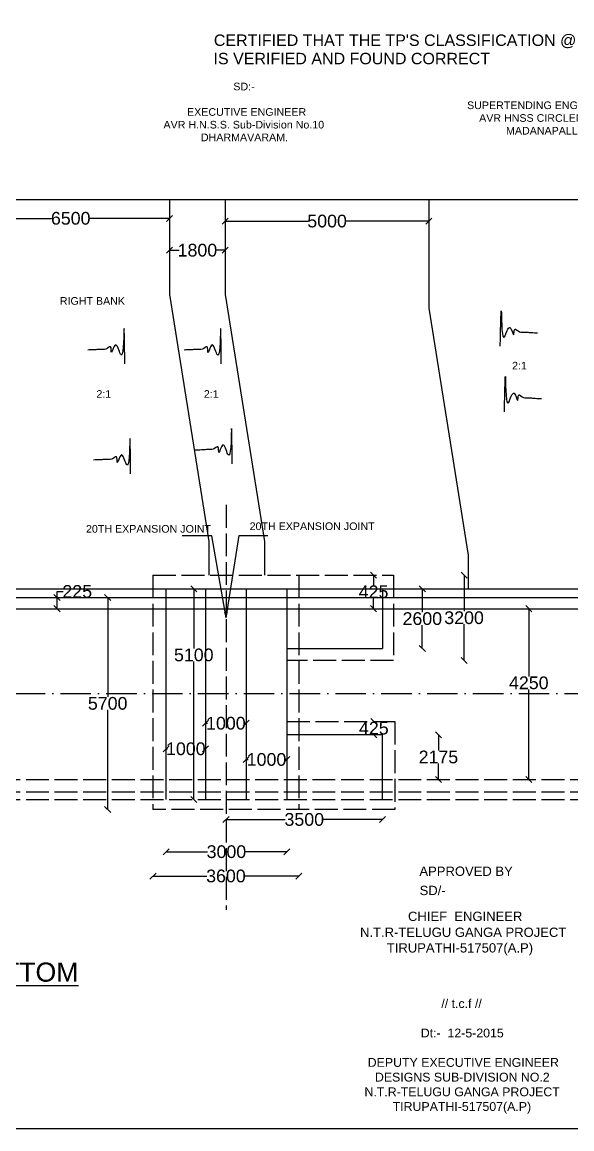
# Model space of a CAD drawing. Header units: millimetres. Extents: x 5124 to 3127140, y 2311 to 45962234.
# Drawn here: x 3101418 to 3110056, y 45928893 to 45946295 of the extents above; entities that cross this region are included whole.
import ezdxf

# ---------------------------------------------------------------- set-up
doc = ezdxf.new("R2010")
doc.units = ezdxf.units.MM
doc.header["$MEASUREMENT"] = 0
doc.linetypes.add('ACAD_ISO02W100', pattern=[15, 12, -3])
doc.linetypes.add('ACAD_ISO10W100', pattern=[18, 12, -3, 0, -3])
for name, color, linetype in [('DIMENSION', 7, 'Continuous'), ('DRAWING', 7, 'Continuous'), ('TEXT', 7, 'Continuous')]:
    doc.layers.add(name, color=color, linetype=linetype)
doc.styles.get("Standard").update_dxf_attribs({"font": 'arial.ttf', "height": 200})
doc.dimstyles.get("Standard").update_dxf_attribs({"dimtxt": 200, "dimasz": 110, "dimexe": 0.18, "dimexo": 0.0625, "dimgap": 0.09, "dimtad": 0, "dimtih": 1, "dimtoh": 1, "dimdec": 0, "dimzin": 0, "dimdsep": 46, "dimtxsty": 'Standard', "dimblk": 'OBLIQUE', "dimcen": 0.09, "dimse1": 1, "dimse2": 1, "dimadec": 0, "dimazin": 0, "dimtfac": 1, "dimtdec": 0, "dimtofl": 0, "dimtmove": 0, "dimatfit": 3, "dimfxl": 1, "dimtolj": 1, "dimtzin": 0, "dimarcsym": 0})

# ---------------------------------------------------------------- blocks, each defined once
blk = doc.blocks.new('_Oblique')
at = {"color": 0, "linetype": 'ByBlock', "lineweight": -2}
blk.add_line((-0.5, -0.5), (0.5, 0.5), dxfattribs=at)
blk = doc.blocks.new('*D74')
at = {"layer": 'Defpoints', "color": 0, "transparency": 16777216}
for p in [(3106940, 45937600), (3106940, 45937600), (3106940, 45937072)]:
    blk.add_point(p, dxfattribs=at)
at = {"layer": 'DIMENSION', "color": 0, "lineweight": -2, "transparency": 16777216}
for p, q in [((3106940, 45937600), (3106940, 45937438)), ((3106940, 45937072), (3106940, 45937234))]:
    blk.add_line(p, q, dxfattribs=at)
at = {"layer": 'DIMENSION', "color": 0, "lineweight": -2, "transparency": 16777216, "xscale": 95, "yscale": 95, "zscale": 95}
for p, rotation in [((3106940, 45937600), 90), ((3106940, 45937072), 270)]:
    blk.add_blockref('_Oblique', p, dxfattribs=dict(at, rotation=rotation))
at = {"layer": 'DIMENSION', "color": 0, "transparency": 16777216, "insert": (3106940, 45937336), "char_height": 200, "attachment_point": 5}
blk.add_mtext('\\A1;425', dxfattribs=at)
blk = doc.blocks.new('*D75')
at = {"layer": 'Defpoints', "color": 0, "transparency": 16777216}
for p in [(3107627, 45937384), (3107080, 45936446), (3107706, 45936446)]:
    blk.add_point(p, dxfattribs=at)
at = {"layer": 'DIMENSION', "color": 0, "lineweight": -2, "transparency": 16777216}
for p, q in [((3107706, 45937384), (3107706, 45937018)), ((3107706, 45936446), (3107706, 45936813))]:
    blk.add_line(p, q, dxfattribs=at)
at = {"layer": 'DIMENSION', "color": 0, "lineweight": -2, "transparency": 16777216, "xscale": 95, "yscale": 95, "zscale": 95}
for p, rotation in [((3107706, 45937384), 90), ((3107706, 45936446), 270)]:
    blk.add_blockref('_Oblique', p, dxfattribs=dict(at, rotation=rotation))
at = {"layer": 'DIMENSION', "color": 0, "transparency": 16777216, "insert": (3107706, 45936915), "char_height": 200, "attachment_point": 5}
blk.add_mtext('\\A1;2600', dxfattribs=at)
blk = doc.blocks.new('*D76')
at = {"layer": 'Defpoints', "color": 0, "transparency": 16777216}
for p in [(3107251, 45937600), (3108362, 45937600), (3107251, 45936258)]:
    blk.add_point(p, dxfattribs=at)
at = {"layer": 'DIMENSION', "color": 0, "lineweight": -2, "transparency": 16777216}
for p, q in [((3108362, 45937600), (3108362, 45937031)), ((3108362, 45936258), (3108362, 45936827))]:
    blk.add_line(p, q, dxfattribs=at)
at = {"layer": 'DIMENSION', "color": 0, "lineweight": -2, "transparency": 16777216, "xscale": 95, "yscale": 95, "zscale": 95}
for p, rotation in [((3108362, 45937600), 90), ((3108362, 45936258), 270)]:
    blk.add_blockref('_Oblique', p, dxfattribs=dict(at, rotation=rotation))
at = {"layer": 'DIMENSION', "color": 0, "transparency": 16777216, "insert": (3108362, 45936929), "char_height": 200, "attachment_point": 5}
blk.add_mtext('\\A1;3200', dxfattribs=at)
blk = doc.blocks.new('*D77')
at = {"layer": 'Defpoints', "color": 0, "transparency": 16777216}
for p in [(3109252, 45937072), (3109252, 45934387), (3109379, 45934387)]:
    blk.add_point(p, dxfattribs=at)
at = {"layer": 'DIMENSION', "color": 0, "lineweight": -2, "transparency": 16777216}
for p, q in [((3109379, 45937072), (3109379, 45936007)), ((3109379, 45934387), (3109379, 45935802))]:
    blk.add_line(p, q, dxfattribs=at)
at = {"layer": 'DIMENSION', "color": 0, "lineweight": -2, "transparency": 16777216, "xscale": 95, "yscale": 95, "zscale": 95}
for p, rotation in [((3109379, 45937072), 90), ((3109379, 45934387), 270)]:
    blk.add_blockref('_Oblique', p, dxfattribs=dict(at, rotation=rotation))
at = {"layer": 'DIMENSION', "color": 0, "transparency": 16777216, "insert": (3109379, 45935905), "char_height": 200, "attachment_point": 5}
blk.add_mtext('\\A1;4250', dxfattribs=at)
blk = doc.blocks.new('*D78')
at = {"layer": 'Defpoints', "color": 0, "transparency": 16777216}
for p in [(3107080, 45935090), (3107959, 45935090), (3107276, 45934387)]:
    blk.add_point(p, dxfattribs=at)
at = {"layer": 'DIMENSION', "color": 0, "lineweight": -2, "transparency": 16777216}
for p, q in [((3107959, 45935090), (3107959, 45934841)), ((3107959, 45934387), (3107959, 45934637))]:
    blk.add_line(p, q, dxfattribs=at)
at = {"layer": 'DIMENSION', "color": 0, "lineweight": -2, "transparency": 16777216, "xscale": 95, "yscale": 95, "zscale": 95}
for p, rotation in [((3107959, 45935090), 90), ((3107959, 45934387), 270)]:
    blk.add_blockref('_Oblique', p, dxfattribs=dict(at, rotation=rotation))
at = {"layer": 'DIMENSION', "color": 0, "transparency": 16777216, "insert": (3107959, 45934739), "char_height": 200, "attachment_point": 5}
blk.add_mtext('\\A1;2175', dxfattribs=at)
blk = doc.blocks.new('*D79')
at = {"layer": 'Defpoints', "color": 0, "transparency": 16777216}
for p in [(3106944, 45935296), (3106944, 45935296), (3106944, 45935090)]:
    blk.add_point(p, dxfattribs=at)
at = {"layer": 'DIMENSION', "color": 0, "lineweight": -2, "transparency": 16777216}
for p, q in [((3106944, 45935296), (3106944, 45935295)), ((3106944, 45935090), (3106944, 45935091))]:
    blk.add_line(p, q, dxfattribs=at)
at = {"layer": 'DIMENSION', "color": 0, "lineweight": -2, "transparency": 16777216, "xscale": 95, "yscale": 95, "zscale": 95}
for p, rotation in [((3106944, 45935296), 90), ((3106944, 45935090), 270)]:
    blk.add_blockref('_Oblique', p, dxfattribs=dict(at, rotation=rotation))
at = {"layer": 'DIMENSION', "color": 0, "transparency": 16777216, "insert": (3106944, 45935193), "char_height": 200, "attachment_point": 5}
blk.add_mtext('\\A1;425', dxfattribs=at)
blk = doc.blocks.new('*D80')
at = {"layer": 'Defpoints', "color": 0, "transparency": 16777216}
for p in [(3104938, 45934700), (3104938, 45934700), (3105578, 45934700)]:
    blk.add_point(p, dxfattribs=at)
at = {"layer": 'DIMENSION', "color": 0, "lineweight": -2, "transparency": 16777216}
for p, q in [((3104938, 45934700), (3104969, 45934700)), ((3105578, 45934700), (3105547, 45934700))]:
    blk.add_line(p, q, dxfattribs=at)
at = {"layer": 'DIMENSION', "color": 0, "lineweight": -2, "transparency": 16777216, "xscale": 95, "yscale": 95, "zscale": 95, "rotation": 180}
blk.add_blockref('_Oblique', (3104938, 45934700), dxfattribs=at)
at = {"layer": 'DIMENSION', "color": 0, "lineweight": -2, "transparency": 16777216, "xscale": 95, "yscale": 95, "zscale": 95}
blk.add_blockref('_Oblique', (3105578, 45934700), dxfattribs=at)
at = {"layer": 'DIMENSION', "color": 0, "transparency": 16777216, "insert": (3105258, 45934700), "char_height": 200, "attachment_point": 5}
blk.add_mtext('\\A1;1000', dxfattribs=at)
blk = doc.blocks.new('*D81')
at = {"layer": 'Defpoints', "color": 0, "transparency": 16777216}
for p in [(3104301, 45935270), (3104301, 45935270), (3104938, 45935270)]:
    blk.add_point(p, dxfattribs=at)
at = {"layer": 'DIMENSION', "color": 0, "lineweight": -2, "transparency": 16777216}
for p, q in [((3104301, 45935270), (3104330, 45935270)), ((3104938, 45935270), (3104908, 45935270))]:
    blk.add_line(p, q, dxfattribs=at)
at = {"layer": 'DIMENSION', "color": 0, "lineweight": -2, "transparency": 16777216, "xscale": 95, "yscale": 95, "zscale": 95, "rotation": 180}
blk.add_blockref('_Oblique', (3104301, 45935270), dxfattribs=at)
at = {"layer": 'DIMENSION', "color": 0, "lineweight": -2, "transparency": 16777216, "xscale": 95, "yscale": 95, "zscale": 95}
blk.add_blockref('_Oblique', (3104938, 45935270), dxfattribs=at)
at = {"layer": 'DIMENSION', "color": 0, "transparency": 16777216, "insert": (3104619, 45935270), "char_height": 200, "attachment_point": 5}
blk.add_mtext('\\A1;1000', dxfattribs=at)
blk = doc.blocks.new('*D82')
at = {"layer": 'Defpoints', "color": 0, "transparency": 16777216}
for p in [(3103679, 45934868), (3103679, 45934868), (3104301, 45934868)]:
    blk.add_point(p, dxfattribs=at)
at = {"layer": 'DIMENSION', "color": 0, "lineweight": -2, "transparency": 16777216}
for p, q in [((3103679, 45934868), (3103701, 45934868)), ((3104301, 45934868), (3104279, 45934868))]:
    blk.add_line(p, q, dxfattribs=at)
at = {"layer": 'DIMENSION', "color": 0, "lineweight": -2, "transparency": 16777216, "xscale": 95, "yscale": 95, "zscale": 95, "rotation": 180}
blk.add_blockref('_Oblique', (3103679, 45934868), dxfattribs=at)
at = {"layer": 'DIMENSION', "color": 0, "lineweight": -2, "transparency": 16777216, "xscale": 95, "yscale": 95, "zscale": 95}
blk.add_blockref('_Oblique', (3104301, 45934868), dxfattribs=at)
at = {"layer": 'DIMENSION', "color": 0, "transparency": 16777216, "insert": (3103990, 45934868), "char_height": 200, "attachment_point": 5}
blk.add_mtext('\\A1;1000', dxfattribs=at)
blk = doc.blocks.new('*D83')
at = {"layer": 'Defpoints', "color": 0, "transparency": 16777216}
for p in [(3104621, 45934071), (3107080, 45934071), (3104621, 45933757)]:
    blk.add_point(p, dxfattribs=at)
at = {"layer": 'DIMENSION', "color": 0, "lineweight": -2, "transparency": 16777216}
for p, q in [((3104621, 45933757), (3105553, 45933757)), ((3107080, 45933757), (3106149, 45933757))]:
    blk.add_line(p, q, dxfattribs=at)
at = {"layer": 'DIMENSION', "color": 0, "lineweight": -2, "transparency": 16777216, "xscale": 95, "yscale": 95, "zscale": 95, "rotation": 180}
blk.add_blockref('_Oblique', (3104621, 45933757), dxfattribs=at)
at = {"layer": 'DIMENSION', "color": 0, "lineweight": -2, "transparency": 16777216, "xscale": 95, "yscale": 95, "zscale": 95}
blk.add_blockref('_Oblique', (3107080, 45933757), dxfattribs=at)
at = {"layer": 'DIMENSION', "color": 0, "transparency": 16777216, "insert": (3105851, 45933757), "char_height": 200, "attachment_point": 5}
blk.add_mtext('\\A1;3500', dxfattribs=at)
blk = doc.blocks.new('*D84')
at = {"layer": 'Defpoints', "color": 0, "transparency": 16777216}
for p in [(3103679, 45934071), (3105578, 45934071), (3103679, 45933250)]:
    blk.add_point(p, dxfattribs=at)
at = {"layer": 'DIMENSION', "color": 0, "lineweight": -2, "transparency": 16777216}
for p, q in [((3103679, 45933250), (3104330, 45933250)), ((3105578, 45933250), (3104927, 45933250))]:
    blk.add_line(p, q, dxfattribs=at)
at = {"layer": 'DIMENSION', "color": 0, "lineweight": -2, "transparency": 16777216, "xscale": 95, "yscale": 95, "zscale": 95, "rotation": 180}
blk.add_blockref('_Oblique', (3103679, 45933250), dxfattribs=at)
at = {"layer": 'DIMENSION', "color": 0, "lineweight": -2, "transparency": 16777216, "xscale": 95, "yscale": 95, "zscale": 95}
blk.add_blockref('_Oblique', (3105578, 45933250), dxfattribs=at)
at = {"layer": 'DIMENSION', "color": 0, "transparency": 16777216, "insert": (3104628, 45933250), "char_height": 200, "attachment_point": 5}
blk.add_mtext('\\A1;3000', dxfattribs=at)
blk = doc.blocks.new('*D85')
at = {"layer": 'Defpoints', "color": 0, "transparency": 16777216}
for p in [(3103474, 45933916), (3105767, 45933916), (3103474, 45932868)]:
    blk.add_point(p, dxfattribs=at)
at = {"layer": 'DIMENSION', "color": 0, "lineweight": -2, "transparency": 16777216}
for p, q in [((3103474, 45932868), (3104322, 45932868)), ((3105767, 45932868), (3104919, 45932868))]:
    blk.add_line(p, q, dxfattribs=at)
at = {"layer": 'DIMENSION', "color": 0, "lineweight": -2, "transparency": 16777216, "xscale": 95, "yscale": 95, "zscale": 95, "rotation": 180}
blk.add_blockref('_Oblique', (3103474, 45932868), dxfattribs=at)
at = {"layer": 'DIMENSION', "color": 0, "lineweight": -2, "transparency": 16777216, "xscale": 95, "yscale": 95, "zscale": 95}
blk.add_blockref('_Oblique', (3105767, 45932868), dxfattribs=at)
at = {"layer": 'DIMENSION', "color": 0, "transparency": 16777216, "insert": (3104620, 45932868), "char_height": 200, "attachment_point": 5}
blk.add_mtext('\\A1;3600', dxfattribs=at)
blk = doc.blocks.new('*D86')
at = {"layer": 'Defpoints', "color": 0, "transparency": 16777216}
for p in [(3104047, 45937384), (3104115, 45937384), (3104047, 45934071)]:
    blk.add_point(p, dxfattribs=at)
at = {"layer": 'DIMENSION', "color": 0, "lineweight": -2, "transparency": 16777216}
for p, q in [((3104115, 45937384), (3104115, 45936446)), ((3104115, 45934071), (3104115, 45936242))]:
    blk.add_line(p, q, dxfattribs=at)
at = {"layer": 'DIMENSION', "color": 0, "lineweight": -2, "transparency": 16777216, "xscale": 95, "yscale": 95, "zscale": 95}
for p, rotation in [((3104115, 45937384), 90), ((3104115, 45934071), 270)]:
    blk.add_blockref('_Oblique', p, dxfattribs=dict(at, rotation=rotation))
at = {"layer": 'DIMENSION', "color": 0, "transparency": 16777216, "insert": (3104115, 45936344), "char_height": 200, "attachment_point": 5}
blk.add_mtext('\\A1;5100', dxfattribs=at)
blk = doc.blocks.new('*D73')
at = {"layer": 'Defpoints', "color": 0, "transparency": 16777216}
for p in [(3102887, 45937247), (3102762, 45933916), (3103474, 45933916)]:
    blk.add_point(p, dxfattribs=at)
at = {"layer": 'DIMENSION', "color": 0, "lineweight": -2, "transparency": 16777216}
for p, q in [((3102762, 45937247), (3102762, 45935684)), ((3102762, 45933916), (3102762, 45935480))]:
    blk.add_line(p, q, dxfattribs=at)
at = {"layer": 'DIMENSION', "color": 0, "lineweight": -2, "transparency": 16777216, "xscale": 95, "yscale": 95, "zscale": 95}
for p, rotation in [((3102762, 45937247), 90), ((3102762, 45933916), 270)]:
    blk.add_blockref('_Oblique', p, dxfattribs=dict(at, rotation=rotation))
at = {"layer": 'DIMENSION', "color": 0, "transparency": 16777216, "insert": (3102762, 45935582), "char_height": 200, "attachment_point": 5}
blk.add_mtext('\\A1;5700', dxfattribs=at)
blk = doc.blocks.new('*D88')
at = {"layer": 'Defpoints', "color": 0, "transparency": 16777216}
for p in [(3101966, 45937247), (3101966, 45937247), (3101966, 45937072)]:
    blk.add_point(p, dxfattribs=at)
at = {"layer": 'DIMENSION', "color": 0, "lineweight": -2, "transparency": 16777216}
for p, q in [((3101966, 45937247), (3101966, 45937342)), ((3101966, 45937342), (3102061, 45937342)), ((3101966, 45937072), (3101966, 45937247))]:
    blk.add_line(p, q, dxfattribs=at)
at = {"layer": 'DIMENSION', "color": 0, "lineweight": -2, "transparency": 16777216, "xscale": 95, "yscale": 95, "zscale": 95}
for p, rotation in [((3101966, 45937247), 90), ((3101966, 45937072), 270)]:
    blk.add_blockref('_Oblique', p, dxfattribs=dict(at, rotation=rotation))
at = {"layer": 'DIMENSION', "color": 0, "transparency": 16777216, "insert": (3102284, 45937342), "char_height": 200, "attachment_point": 5}
blk.add_mtext('\\A1;225', dxfattribs=at)
blk = doc.blocks.new('*D110')
at = {"layer": 'Defpoints', "color": 0, "transparency": 16777216}
for p in [(3100628, 45943209), (3103735, 45943209), (3103735, 45943209)]:
    blk.add_point(p, dxfattribs=at)
at = {"layer": 'DIMENSION', "color": 0, "lineweight": -2, "transparency": 16777216}
for p, q in [((3100628, 45943209), (3101882, 45943209)), ((3103735, 45943209), (3102480, 45943209))]:
    blk.add_line(p, q, dxfattribs=at)
at = {"layer": 'DIMENSION', "color": 0, "lineweight": -2, "transparency": 16777216, "xscale": 95, "yscale": 95, "zscale": 95, "rotation": 180}
blk.add_blockref('_Oblique', (3100628, 45943209), dxfattribs=at)
at = {"layer": 'DIMENSION', "color": 0, "lineweight": -2, "transparency": 16777216, "xscale": 95, "yscale": 95, "zscale": 95}
blk.add_blockref('_Oblique', (3103735, 45943209), dxfattribs=at)
at = {"layer": 'DIMENSION', "color": 0, "transparency": 16777216, "insert": (3102181, 45943209), "char_height": 200, "attachment_point": 5}
blk.add_mtext('\\A1;6500', dxfattribs=at)
blk = doc.blocks.new('*D111')
at = {"layer": 'Defpoints', "color": 0, "transparency": 16777216}
for p in [(3103735, 45942708), (3104609, 45942708), (3104609, 45942708)]:
    blk.add_point(p, dxfattribs=at)
at = {"layer": 'DIMENSION', "color": 0, "lineweight": -2, "transparency": 16777216}
for p, q in [((3103735, 45942708), (3103883, 45942708)), ((3104609, 45942708), (3104461, 45942708))]:
    blk.add_line(p, q, dxfattribs=at)
at = {"layer": 'DIMENSION', "color": 0, "lineweight": -2, "transparency": 16777216, "xscale": 95, "yscale": 95, "zscale": 95, "rotation": 180}
blk.add_blockref('_Oblique', (3103735, 45942708), dxfattribs=at)
at = {"layer": 'DIMENSION', "color": 0, "lineweight": -2, "transparency": 16777216, "xscale": 95, "yscale": 95, "zscale": 95}
blk.add_blockref('_Oblique', (3104609, 45942708), dxfattribs=at)
at = {"layer": 'DIMENSION', "color": 0, "transparency": 16777216, "insert": (3104172, 45942708), "char_height": 200, "attachment_point": 5}
blk.add_mtext('\\A1;1800', dxfattribs=at)
blk = doc.blocks.new('*D112')
at = {"layer": 'Defpoints', "color": 0, "transparency": 16777216}
for p in [(3104609, 45943166), (3107810, 45943166), (3107810, 45943166)]:
    blk.add_point(p, dxfattribs=at)
at = {"layer": 'DIMENSION', "color": 0, "lineweight": -2, "transparency": 16777216}
for p, q in [((3104609, 45943166), (3105911, 45943166)), ((3107810, 45943166), (3106508, 45943166))]:
    blk.add_line(p, q, dxfattribs=at)
at = {"layer": 'DIMENSION', "color": 0, "lineweight": -2, "transparency": 16777216, "xscale": 95, "yscale": 95, "zscale": 95, "rotation": 180}
blk.add_blockref('_Oblique', (3104609, 45943166), dxfattribs=at)
at = {"layer": 'DIMENSION', "color": 0, "lineweight": -2, "transparency": 16777216, "xscale": 95, "yscale": 95, "zscale": 95}
blk.add_blockref('_Oblique', (3107810, 45943166), dxfattribs=at)
at = {"layer": 'DIMENSION', "color": 0, "transparency": 16777216, "insert": (3106210, 45943166), "char_height": 200, "attachment_point": 5}
blk.add_mtext('\\A1;5000', dxfattribs=at)

msp = doc.modelspace()

# ---------------------------------------------------------------- linework, layer by layer
at = {"layer": 'DIMENSION'}
for points in [[(3112024.7, 45943502.2), (3112024.7, 45943502.2), (3096591.6, 45943502.2), (3096044.6, 45944563.6), (3096044.6, 45942439.3), (3095444.6, 45943498.1)], [(3103734.6, 45943502.2), (3103734.6, 45942014.3), (3104349.5, 45938128.2), (3104349.5, 45937600.1)], [(3104609.2, 45943502.2), (3104609.2, 45942014.3), (3105224.2, 45938128.2), (3105224.2, 45937600.1)], [(3107810.4, 45943502.2), (3107810.4, 45941798.5), (3108425.3, 45937912.3), (3108425.3, 45937384.2)], [(3096979.2, 45937384.2), (3112614.1, 45937384.2)], [(3103678.5, 45937384.2), (3103678.5, 45934071.1)], [(3104300.8, 45937384.2), (3104300.8, 45934071.1)], [(3104937.8, 45937384.2), (3104937.8, 45934071.1)], [(3105578.3, 45937384.2), (3105578.3, 45934071.1)], [(3107080.3, 45937384.2), (3107080.3, 45936446.4)], [(3096979.2, 45937247.3), (3112614.1, 45937247.3)], [(3096979.2, 45937071.9), (3112614.1, 45937071.9)], [(3105578.3, 45936446.4), (3107080.3, 45936446.4)], [(3107080.3, 45934071.1), (3107080.3, 45935090.4), (3105578.3, 45935090.4)]]:
    msp.add_lwpolyline(points, dxfattribs=at)
for points in [[(3108931.6, 45941197.9), (3108948.8, 45941722.2), (3109001.3, 45941350.7), (3109085.6, 45941491.9), (3109143.2, 45941376.7), (3109158.4, 45941465), (3109230.7, 45941425.9), (3109276.5, 45941421.3), (3109356.2, 45941418.7), (3109417.4, 45941413.6), (3109515.4, 45941410.4)], [(3103030.9, 45940921.7), (3103018.5, 45941446.1), (3102962.7, 45941075.1), (3102879.6, 45941217.1), (3102821, 45941102.4), (3102806.6, 45941190.9), (3102733.9, 45941152.4), (3102688, 45941148.2), (3102608.3, 45941146.3), (3102547.1, 45941141.8), (3102449.1, 45941139.5)], [(3104547.3, 45940921.7), (3104534.9, 45941446.1), (3104479.1, 45941075.1), (3104396, 45941217.1), (3104337.4, 45941102.4), (3104323, 45941190.9), (3104250.3, 45941152.4), (3104204.4, 45941148.2), (3104124.8, 45941146.3), (3104063.5, 45941141.8), (3103965.5, 45941139.5)], [(3108995.4, 45940165.2), (3109012.7, 45940689.5), (3109065.1, 45940318), (3109149.5, 45940459.2), (3109207.1, 45940344), (3109222.2, 45940432.3), (3109294.6, 45940393.2), (3109340.4, 45940388.6), (3109420.1, 45940386), (3109481.3, 45940380.9), (3109579.3, 45940377.6)], [(3104718.9, 45939347.2), (3104706.4, 45939871.7), (3104650.6, 45939500.7), (3104567.5, 45939642.7), (3104508.9, 45939528), (3104494.5, 45939616.4), (3104421.8, 45939578), (3104375.9, 45939573.8), (3104296.3, 45939571.9), (3104235, 45939567.4), (3104137, 45939565.1)], [(3103123.3, 45939191.9), (3103110.9, 45939716.4), (3103055.1, 45939345.4), (3102972, 45939487.4), (3102913.4, 45939372.7), (3102899, 45939461.2), (3102826.3, 45939422.7), (3102780.4, 45939418.5), (3102700.7, 45939416.6), (3102639.5, 45939412.1), (3102541.5, 45939409.8)]]:
    msp.add_spline(points, degree=3, dxfattribs=at)
at = {"layer": 'DRAWING'}
msp.add_lwpolyline([(3078112, 45962233.9), (3127131.6, 45962233.9), (3127131.6, 45928892.7), (3078112, 45928892.7)], close=True, dxfattribs=at)
at = {"layer": 'DRAWING', "linetype": 'ACAD_ISO02W100', "ltscale": 30}
for points in [[(3104621.4, 45938705.6), (3104621.4, 45932335.5)], [(3103473.7, 45937600.1), (3103473.7, 45933916.5)], [(3103473.7, 45937600.1), (3107251.5, 45937600.1), (3107251.5, 45936257.7), (3105578.3, 45936257.7)], [(3105767.1, 45937600.1), (3105767.1, 45933916.5)], [(3105578.3, 45935296.1), (3107276.1, 45935296.1), (3107276.1, 45933916.5), (3103473.7, 45933916.5)], [(3096979.2, 45934387.3), (3112589.1, 45934387.3)], [(3096979.2, 45934193.4), (3112589.1, 45934193.4)], [(3096979.2, 45934071.1), (3112589.1, 45934071.1)]]:
    msp.add_lwpolyline(points, dxfattribs=at)
at = {"layer": 'DRAWING', "linetype": 'ACAD_ISO10W100', "ltscale": 40}
msp.add_lwpolyline([(3096979.2, 45935737.8), (3112837.2, 45935737.8)], dxfattribs=at)

# ---------------------------------------------------------------- texts
at = {"layer": 'TEXT'}
for s, height, p in [("CERTIFIED THAT THE TP'S CLASSIFICATION @ 326.440", 180, (3104430.5, 45945920.8)), ('IS VERIFIED AND FOUND CORRECT', 180, (3104425.4, 45945632.3)), ('RIGHT BANK', 120, (3102010.2, 45941851.1)), ('2:1', 120, (3109116.1, 45940833.1)), ('2:1', 120, (3102584.6, 45940387.7)), ('2:1', 120, (3104273.6, 45940387.8)), ('20TH EXPANSION JOINT ', 120, (3102421.2, 45938267.4)), ('20TH EXPANSION JOINT ', 120, (3104992.3, 45938308.6)), ('APPROVED BY ', 146.557, (3107660.3, 45932870.7)), ('SD/-', 146.56, (3107664, 45932568.2)), ('N.T.R-TELUGU GANGA PROJECT', 146.557, (3106727.3, 45931910.8)), ('TIRUPATHI-517507(A.P)', 146.557, (3107148.2, 45931665.6)), ('%%UHALF SECTION AT TOP AND HALF SECTION AT BOTTOM', 300, (3090894.7, 45931207.7))]:
    msp.add_text(s, height=height, dxfattribs=at).set_placement(p)
at = {"layer": 'TEXT', "attachment_point": 1}
for s, insert, char_height, width in [('\\pi4077.2;SD:- \\P\\pi4238.5;\\P\\pi3256.8;  EXECUTIVE ENGINEER\\P\\pi2980.1;AVR H.N.S.S. Sub-Division No.10\\P\\pi3567.7;DHARMAVARAM.', (3100659.1, 45945342.6), 120, 8476.996), ('\\pi4215.2; \\P\\pi4238.5;\\P\\pi4191.9;  \\P\\pi3116.3;SUPERTENDING ENGINEER                \\P\\pi3259.5; AVR HNSS CIRCLENO-3\\P\\pi3542.4;    MADANAPALLI.', (3105292.6, 45945647.8), 120, 8476.996), ('CHIEF  ENGINEER', (3107481.1, 45932307.7), 146.557, 4116.147), ('\\pi3164.2;// t.c.f //\\P\\pi3481.9;\\P\\pi2841.5;Dt:-  12-5-2015\\P\\pi3481.9;\\P\\pi1953.8; DEPUTY EXECUTIVE ENGINEER\\P\\pi2121.3;DESIGNS SUB-DIVISION NO.2\\P\\pi1956.7;N.T.R-TELUGU GANGA PROJECT\\P\\pi2399.8;TIRUPATHI-517507(A.P)', (3104840.5, 45930932.1), 138.74, 6963.77)]:
    msp.add_mtext(s, dxfattribs=dict(at, insert=insert, char_height=char_height, width=width))

# ---------------------------------------------------------------- dimensions: what is measured, and where the dimension line sits
at = {"layer": 'DIMENSION'}
for base, p1, p2, text, picture, middle in [((3103734.6, 45943208.9), (3100627.5, 45943208.9), (3103734.6, 45943208.9), '6500', '*D110', (3102181, 45943208.9)), ((3107810.4, 45943165.9), (3104609.2, 45943165.9), (3107810.4, 45943165.9), '5000', '*D112', (3106209.8, 45943165.9)), ((3104609.2, 45942708.1), (3103734.6, 45942708.1), (3104609.2, 45942708.1), '1800', '*D111', (3104171.9, 45942708.1))]:
    dim = msp.add_linear_dim(base=base, p1=p1, p2=p2, text=text, dimstyle='Standard', override={"dimasz": 95, "dimarcsym": 1}, dxfattribs=at)
    dim.commit()
    dim.dimension.update_dxf_attribs({"geometry": picture, "text_midpoint": middle})
for base, p1, p2, angle, text, picture, middle in [((3106939.8, 45937600.1), (3106939.8, 45937071.9), (3106939.8, 45937600.1), 90, '425', '*D74', (3106939.8, 45937336)), ((3108362, 45937600.1), (3107251.5, 45936257.7), (3107251.5, 45937600.1), 90, '3200', '*D76', (3108362, 45936928.9)), ((3101965.6, 45937247.3), (3101965.6, 45937071.9), (3101965.6, 45937247.3), 90, '225', '*D88', (3102284.1, 45937342.3)), ((3107706, 45936446.4), (3107626.9, 45937384.2), (3107080.3, 45936446.4), 90, '2600', '*D75', (3107706, 45936915.3)), ((3102762.1, 45933916.5), (3102887, 45937247.3), (3103473.7, 45933916.5), 90, '5700', '*D73', (3102762.1, 45935581.9)), ((3104300.8, 45935270.1), (3104937.8, 45935270.1), (3104300.8, 45935270.1), 180, '1000', '*D81', (3104619.3, 45935270.1)), ((3106944.2, 45935296.1), (3106944.2, 45935090.4), (3106944.2, 45935296.1), 90, '425', '*D79', (3106944.2, 45935193.3)), ((3107959.1, 45935090.4), (3107276.1, 45934387.3), (3107080.3, 45935090.4), 90, '2175', '*D78', (3107959.1, 45934738.8)), ((3103678.5, 45934868.4), (3104300.8, 45934868.4), (3103678.5, 45934868.4), 180, '1000', '*D82', (3103989.7, 45934868.4)), ((3104937.8, 45934699.9), (3105578.3, 45934699.9), (3104937.8, 45934699.9), 180, '1000', '*D80', (3105258, 45934699.9)), ((3103678.5, 45933249.9), (3105578.3, 45934071.1), (3103678.5, 45934071.1), 180, '3000', '*D84', (3104628.4, 45933249.9)), ((3104621.4, 45933756.9), (3107080.3, 45934071.1), (3104621.4, 45934071.1), 180, '3500', '*D83', (3105850.9, 45933756.9)), ((3103473.7, 45932868.2), (3105767.1, 45933916.5), (3103473.7, 45933916.5), 180, '3600', '*D85', (3104620.4, 45932868.2))]:
    dim = msp.add_linear_dim(base=base, p1=p1, p2=p2, angle=angle, text=text, dimstyle='Standard', override={"dimasz": 95, "dimarcsym": 1}, dxfattribs=at)
    dim.commit()
    dim.dimension.update_dxf_attribs({"geometry": picture, "text_midpoint": middle})
for base, p1, p2, text, picture, middle in [((3104114.6, 45937384.2), (3104047, 45934071.1), (3104047, 45937384.2), '5100', '*D86', (3104114.6, 45936343.9)), ((3109378.7, 45934387.3), (3109252.3, 45937071.9), (3109252.3, 45934387.3), '4250', '*D77', (3109378.7, 45935904.5))]:
    dim = msp.add_linear_dim(base=base, p1=p1, p2=p2, angle=90, text=text, dimstyle='Standard', override={"dimasz": 95, "dimarcsym": 1}, dxfattribs=at)
    dim.commit()
    dim.dimension.update_dxf_attribs({"geometry": picture, "text_midpoint": middle, "dimtype": 160})

# ---------------------------------------------------------------- leaders
for points in [[(3104621.4, 45936927.8), (3104399.3, 45938218.2), (3103934, 45938218.2)], [(3104621.4, 45936927.8), (3104830.3, 45938220.7), (3105277.6, 45938220.7)]]:
    msp.add_leader(points, dimstyle='Standard', override={"dimasz": 95, "dimgap": 0.09, "dimtad": 0, "dimarcsym": 1}, dxfattribs=at)

doc.saveas('drawing.dxf')
